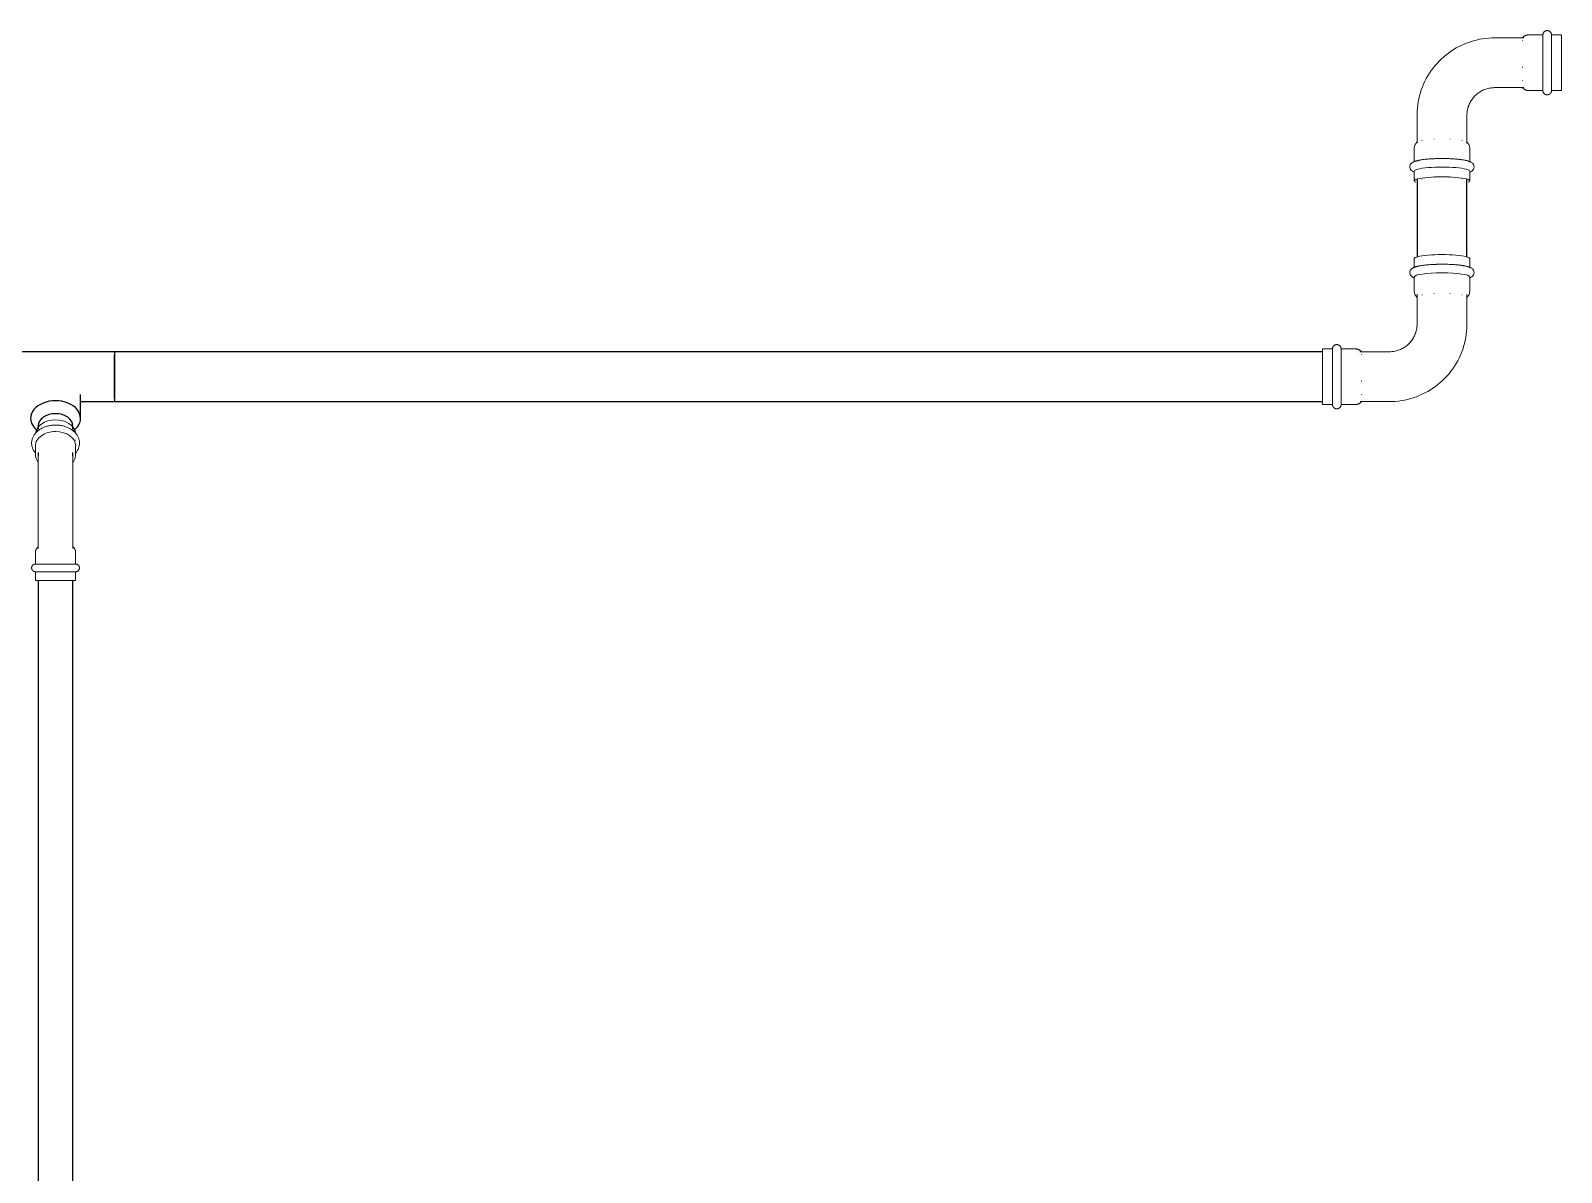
# Model space of a CAD drawing. Header units: inches. Extents: x -3327 to -1, y 8 to 1328.
# Drawn here: x -199 to -140.6, y 654.7 to 698.2 of the extents above; entities that cross this region are included whole.
import ezdxf

# ---------------------------------------------------------------- set-up
doc = ezdxf.new("R2010")
doc.units = ezdxf.units.IN
doc.header["$MEASUREMENT"] = 0
doc.layers.add('P-PIPE', color=3, linetype='Continuous', lineweight=9)
doc.layers.add('X - REF - FP', color=7, linetype='Continuous', true_color=0xb90000)

# ---------------------------------------------------------------- blocks, each defined once
blk = doc.blocks.new('Victaulic-VicPress316-Elbow 90-45deg Style P568_P571 - Standard-V33-SECOND LEVEL')
at = {"layer": 'P-PIPE'}
for p, q in [((-142.038, 697.95), (-143.147, 697.95)), ((-142.091, 697.94), (-142.091, 697.95)), ((-142.091, 697.841), (-142.091, 697.829)), ((-141.317, 698.059), (-141.873, 698.059)), ((-141.317, 698.048), (-141.317, 695.952)), ((-140.612, 698.059), (-140.988, 698.059)), ((-140.988, 698.048), (-140.988, 695.952)), ((-140.612, 695.952), (-140.612, 698.048)), ((-142.091, 696.84), (-142.091, 696.821)), ((-143.147, 696.05), (-142.038, 696.05)), ((-142.091, 696.338), (-142.091, 696.32)), ((-142.091, 696.06), (-142.091, 696.05)), ((-141.873, 695.941), (-141.317, 695.941)), ((-140.988, 695.941), (-140.612, 695.941)), ((-140.612, 695.941), (-140.612, 695.952)), ((-146.112, 695.006), (-146.112, 693.946)), ((-144.212, 693.939), (-144.212, 695.006)), ((-146.221, 693.746), (-146.221, 693.218)), ((-144.103, 693.195), (-144.103, 693.746)), ((-146.221, 692.869), (-146.221, 692.498)), ((-144.103, 692.498), (-144.103, 692.869))]:
    blk.add_line(p, q, dxfattribs=at)
at = {"layer": 'P-PIPE', "flags": 128}
for points in [[(-143.147, 697.95), (-143.265, 697.948), (-143.383, 697.941), (-143.501, 697.929), (-143.618, 697.913), (-143.734, 697.892), (-143.85, 697.866), (-143.964, 697.836), (-144.077, 697.801), (-144.188, 697.762), (-144.298, 697.719), (-144.406, 697.671), (-144.513, 697.619), (-144.617, 697.563), (-144.718, 697.503), (-144.817, 697.438), (-144.914, 697.37), (-145.008, 697.298), (-145.098, 697.223), (-145.186, 697.143), (-145.271, 697.061), (-145.352, 696.975), (-145.429, 696.886), (-145.503, 696.793), (-145.573, 696.698), (-145.64, 696.6), (-145.702, 696.5), (-145.76, 696.397), (-145.814, 696.292), (-145.864, 696.185), (-145.909, 696.076), (-145.95, 695.965), (-145.987, 695.853), (-146.019, 695.739), (-146.046, 695.624), (-146.069, 695.508), (-146.087, 695.391), (-146.1, 695.274), (-146.108, 695.156), (-146.112, 695.038), (-146.112, 695.006)], [(-142.091, 697.95), (-142.084, 697.959), (-142.077, 697.967), (-142.07, 697.975), (-142.062, 697.983), (-142.054, 697.99), (-142.046, 697.997), (-142.037, 698.004), (-142.029, 698.01), (-142.02, 698.016), (-142.01, 698.022), (-142.001, 698.027), (-141.991, 698.032), (-141.981, 698.037), (-141.971, 698.041), (-141.961, 698.045), (-141.95, 698.048), (-141.94, 698.051), (-141.929, 698.053), (-141.919, 698.055), (-141.908, 698.057), (-141.897, 698.058), (-141.886, 698.059), (-141.875, 698.059), (-141.873, 698.059)], [(-141.317, 698.059), (-141.317, 698.066), (-141.316, 698.072), (-141.315, 698.079), (-141.315, 698.085), (-141.313, 698.092), (-141.312, 698.098), (-141.31, 698.104), (-141.308, 698.111), (-141.306, 698.117), (-141.304, 698.123), (-141.301, 698.129), (-141.298, 698.135), (-141.295, 698.141), (-141.292, 698.146), (-141.288, 698.152), (-141.284, 698.157), (-141.28, 698.162), (-141.276, 698.167), (-141.271, 698.172), (-141.267, 698.177), (-141.262, 698.181), (-141.257, 698.186), (-141.252, 698.19), (-141.246, 698.194), (-141.241, 698.197), (-141.235, 698.201), (-141.23, 698.204), (-141.224, 698.207), (-141.218, 698.21), (-141.212, 698.212), (-141.206, 698.215), (-141.199, 698.217), (-141.193, 698.218), (-141.187, 698.22), (-141.18, 698.221), (-141.174, 698.222), (-141.167, 698.223), (-141.161, 698.223), (-141.154, 698.223), (-141.147, 698.223), (-141.141, 698.223), (-141.134, 698.223), (-141.128, 698.222), (-141.121, 698.221), (-141.115, 698.219), (-141.108, 698.218), (-141.102, 698.216), (-141.096, 698.214), (-141.09, 698.211), (-141.084, 698.209), (-141.078, 698.206), (-141.072, 698.203), (-141.066, 698.199), (-141.061, 698.196), (-141.055, 698.192), (-141.05, 698.188), (-141.045, 698.184), (-141.04, 698.179), (-141.035, 698.175), (-141.031, 698.17), (-141.027, 698.165), (-141.022, 698.16), (-141.018, 698.155), (-141.015, 698.149), (-141.011, 698.144), (-141.008, 698.138), (-141.005, 698.132), (-141.002, 698.126), (-140.999, 698.12), (-140.997, 698.114), (-140.995, 698.108), (-140.993, 698.102), (-140.992, 698.095), (-140.99, 698.089), (-140.989, 698.082), (-140.989, 698.076), (-140.988, 698.069), (-140.988, 698.063), (-140.988, 698.059)], [(-141.317, 698.048), (-141.317, 698.053), (-141.317, 698.057), (-141.317, 698.059), (-141.317, 698.059)], [(-141.317, 698.059), (-141.317, 698.058), (-141.317, 698.056), (-141.317, 698.051), (-141.317, 698.045), (-141.317, 698.038), (-141.317, 698.029), (-141.317, 698.018), (-141.317, 698.005), (-141.317, 697.991), (-141.317, 697.975), (-141.317, 697.958), (-141.317, 697.939), (-141.317, 697.919), (-141.317, 697.897), (-141.317, 697.874), (-141.317, 697.849), (-141.317, 697.823), (-141.317, 697.796), (-141.317, 697.768), (-141.317, 697.738), (-141.317, 697.707), (-141.317, 697.675), (-141.317, 697.642), (-141.317, 697.607), (-141.317, 697.572), (-141.317, 697.536), (-141.317, 697.499), (-141.317, 697.461), (-141.317, 697.423), (-141.317, 697.384), (-141.317, 697.344), (-141.317, 697.304), (-141.317, 697.263), (-141.317, 697.222), (-141.317, 697.18), (-141.317, 697.138), (-141.317, 697.096), (-141.317, 697.054), (-141.317, 697.011), (-141.317, 696.969), (-141.317, 696.927), (-141.317, 696.885), (-141.317, 696.843), (-141.317, 696.801), (-141.317, 696.759), (-141.317, 696.718), (-141.317, 696.678), (-141.317, 696.638), (-141.317, 696.598), (-141.317, 696.559), (-141.317, 696.521), (-141.317, 696.484), (-141.317, 696.447), (-141.317, 696.412), (-141.317, 696.377), (-141.317, 696.343), (-141.317, 696.31), (-141.317, 696.279), (-141.317, 696.248), (-141.317, 696.219), (-141.317, 696.191), (-141.317, 696.164), (-141.317, 696.139), (-141.317, 696.115), (-141.317, 696.093), (-141.317, 696.071), (-141.317, 696.052), (-141.317, 696.034), (-141.317, 696.017), (-141.317, 696.002), (-141.317, 695.989), (-141.317, 695.977), (-141.317, 695.967), (-141.317, 695.958), (-141.317, 695.952)], [(-141.317, 698.011), (-141.317, 698.023), (-141.317, 698.033), (-141.317, 698.042), (-141.317, 698.048)], [(-140.988, 695.952), (-140.988, 695.959), (-140.988, 695.968), (-140.988, 695.978), (-140.988, 695.99), (-140.988, 696.003), (-140.988, 696.019), (-140.988, 696.035), (-140.988, 696.053), (-140.988, 696.073), (-140.988, 696.094), (-140.988, 696.117), (-140.988, 696.141), (-140.988, 696.167), (-140.988, 696.193), (-140.988, 696.222), (-140.988, 696.251), (-140.988, 696.281), (-140.988, 696.313), (-140.988, 696.346), (-140.988, 696.38), (-140.988, 696.414), (-140.988, 696.45), (-140.988, 696.487), (-140.988, 696.524), (-140.988, 696.563), (-140.988, 696.601), (-140.988, 696.641), (-140.988, 696.681), (-140.988, 696.722), (-140.988, 696.763), (-140.988, 696.804), (-140.988, 696.846), (-140.988, 696.888), (-140.988, 696.93), (-140.988, 696.973), (-140.988, 697.015), (-140.988, 697.057), (-140.988, 697.1), (-140.988, 697.142), (-140.988, 697.184), (-140.988, 697.225), (-140.988, 697.266), (-140.988, 697.307), (-140.988, 697.347), (-140.988, 697.387), (-140.988, 697.426), (-140.988, 697.465), (-140.988, 697.502), (-140.988, 697.539), (-140.988, 697.575), (-140.988, 697.61), (-140.988, 697.644), (-140.988, 697.677), (-140.988, 697.71), (-140.988, 697.74), (-140.988, 697.77), (-140.988, 697.799), (-140.988, 697.826), (-140.988, 697.852), (-140.988, 697.876), (-140.988, 697.899), (-140.988, 697.921), (-140.988, 697.941), (-140.988, 697.96), (-140.988, 697.977), (-140.988, 697.992), (-140.988, 698.006), (-140.988, 698.019), (-140.988, 698.029), (-140.988, 698.039), (-140.988, 698.046), (-140.988, 698.052), (-140.988, 698.056), (-140.988, 698.058), (-140.988, 698.059)], [(-140.988, 698.059), (-140.988, 698.058), (-140.988, 698.056), (-140.988, 698.051), (-140.988, 698.048)], [(-140.988, 698.048), (-140.988, 698.041), (-140.988, 698.032), (-140.988, 698.022), (-140.988, 698.01)], [(-144.212, 695.006), (-144.211, 695.047), (-144.209, 695.089), (-144.205, 695.13), (-144.199, 695.171), (-144.191, 695.211), (-144.182, 695.252), (-144.171, 695.292), (-144.159, 695.331), (-144.145, 695.371), (-144.129, 695.409), (-144.112, 695.447), (-144.094, 695.484), (-144.074, 695.521), (-144.052, 695.557), (-144.029, 695.592), (-144.004, 695.626), (-143.978, 695.659), (-143.951, 695.691), (-143.922, 695.722), (-143.893, 695.751), (-143.862, 695.78), (-143.829, 695.808), (-143.796, 695.834), (-143.762, 695.859), (-143.726, 695.882), (-143.69, 695.904), (-143.653, 695.925), (-143.615, 695.944), (-143.576, 695.962), (-143.536, 695.978), (-143.496, 695.992), (-143.455, 696.005), (-143.414, 696.017), (-143.372, 696.026), (-143.33, 696.035), (-143.287, 696.041), (-143.244, 696.046), (-143.201, 696.049), (-143.159, 696.05), (-143.147, 696.05)], [(-141.873, 695.941), (-141.884, 695.941), (-141.895, 695.942), (-141.906, 695.943), (-141.917, 695.944), (-141.927, 695.946), (-141.938, 695.949), (-141.948, 695.952), (-141.959, 695.955), (-141.969, 695.958), (-141.979, 695.963), (-141.989, 695.967), (-141.999, 695.972), (-142.009, 695.977), (-142.018, 695.983), (-142.027, 695.989), (-142.036, 695.995), (-142.045, 696.002), (-142.053, 696.009), (-142.061, 696.016), (-142.069, 696.024), (-142.076, 696.032), (-142.083, 696.04), (-142.09, 696.048), (-142.091, 696.05)], [(-141.317, 695.941), (-141.317, 695.942), (-141.317, 695.944), (-141.317, 695.949), (-141.317, 695.955), (-141.317, 695.962), (-141.317, 695.971)], [(-141.317, 695.952), (-141.317, 695.947), (-141.317, 695.943), (-141.317, 695.941), (-141.317, 695.941)], [(-140.988, 695.941), (-140.988, 695.934), (-140.988, 695.928), (-140.989, 695.921), (-140.99, 695.915), (-140.991, 695.908), (-140.992, 695.902), (-140.994, 695.896), (-140.996, 695.889), (-140.998, 695.883), (-141.001, 695.877), (-141.003, 695.871), (-141.006, 695.865), (-141.009, 695.859), (-141.013, 695.854), (-141.016, 695.848), (-141.02, 695.843), (-141.024, 695.838), (-141.028, 695.833), (-141.033, 695.828), (-141.038, 695.823), (-141.042, 695.819), (-141.047, 695.814), (-141.052, 695.81), (-141.058, 695.806), (-141.063, 695.803), (-141.069, 695.799), (-141.075, 695.796), (-141.08, 695.793), (-141.086, 695.79), (-141.093, 695.788), (-141.099, 695.785), (-141.105, 695.783), (-141.111, 695.782), (-141.118, 695.78), (-141.124, 695.779), (-141.131, 695.778), (-141.137, 695.777), (-141.144, 695.777), (-141.15, 695.777), (-141.157, 695.777), (-141.164, 695.777), (-141.17, 695.777), (-141.177, 695.778), (-141.183, 695.779), (-141.19, 695.781), (-141.196, 695.782), (-141.202, 695.784), (-141.208, 695.786), (-141.215, 695.789), (-141.221, 695.791), (-141.227, 695.794), (-141.232, 695.797), (-141.238, 695.801), (-141.244, 695.804), (-141.249, 695.808), (-141.254, 695.812), (-141.259, 695.816), (-141.264, 695.821), (-141.269, 695.825), (-141.273, 695.83), (-141.278, 695.835), (-141.282, 695.84), (-141.286, 695.845), (-141.29, 695.851), (-141.293, 695.856), (-141.296, 695.862), (-141.299, 695.868), (-141.302, 695.874), (-141.305, 695.88), (-141.307, 695.886), (-141.309, 695.892), (-141.311, 695.898), (-141.313, 695.905), (-141.314, 695.911), (-141.315, 695.918), (-141.316, 695.924), (-141.316, 695.931), (-141.317, 695.937), (-141.317, 695.941)], [(-140.988, 695.971), (-140.988, 695.961), (-140.988, 695.954), (-140.988, 695.948), (-140.988, 695.944), (-140.988, 695.942), (-140.988, 695.941)], [(-140.988, 695.941), (-140.988, 695.942), (-140.988, 695.944), (-140.988, 695.949), (-140.988, 695.952)], [(-146.221, 693.746), (-146.211, 693.823), (-146.184, 693.887), (-146.152, 693.934), (-146.12, 693.967), (-146.094, 693.988)], [(-144.103, 693.746), (-144.114, 693.823), (-144.14, 693.887), (-144.172, 693.934), (-144.204, 693.967), (-144.23, 693.988)], [(-143.939, 693.032), (-143.945, 693.082), (-143.963, 693.124), (-143.984, 693.156), (-144.007, 693.179), (-144.029, 693.196), (-144.05, 693.21), (-144.071, 693.221), (-144.091, 693.231), (-144.112, 693.24), (-144.134, 693.247), (-144.156, 693.254), (-144.179, 693.261), (-144.203, 693.268), (-144.228, 693.274), (-144.254, 693.279), (-144.281, 693.285), (-144.31, 693.29), (-144.339, 693.295), (-144.37, 693.3), (-144.401, 693.305), (-144.434, 693.309), (-144.468, 693.313), (-144.503, 693.317), (-144.538, 693.321), (-144.575, 693.325), (-144.612, 693.328), (-144.65, 693.331), (-144.689, 693.334), (-144.729, 693.337), (-144.769, 693.339), (-144.81, 693.341), (-144.851, 693.343), (-144.893, 693.345), (-144.935, 693.346), (-144.978, 693.347), (-145.021, 693.348), (-145.064, 693.349), (-145.107, 693.349), (-145.15, 693.35), (-145.194, 693.349), (-145.237, 693.349), (-145.28, 693.349), (-145.323, 693.348), (-145.366, 693.347), (-145.408, 693.345), (-145.45, 693.344), (-145.492, 693.342), (-145.533, 693.34), (-145.574, 693.338), (-145.614, 693.335), (-145.653, 693.333), (-145.692, 693.33), (-145.729, 693.326), (-145.766, 693.323), (-145.803, 693.319), (-145.838, 693.315), (-145.872, 693.311), (-145.905, 693.307), (-145.938, 693.303), (-145.969, 693.298), (-145.999, 693.293), (-146.028, 693.288), (-146.056, 693.282), (-146.082, 693.277), (-146.108, 693.271), (-146.133, 693.265), (-146.156, 693.258), (-146.179, 693.251), (-146.201, 693.244), (-146.222, 693.236), (-146.243, 693.227), (-146.263, 693.216), (-146.284, 693.204), (-146.305, 693.189), (-146.328, 693.169), (-146.35, 693.142), (-146.37, 693.106), (-146.384, 693.06), (-146.386, 693.032)], [(-146.222, 692.828), (-146.243, 692.837), (-146.263, 692.848), (-146.284, 692.86), (-146.305, 692.875), (-146.328, 692.895), (-146.35, 692.922), (-146.37, 692.958), (-146.384, 693.004), (-146.386, 693.032)], [(-143.939, 693.032), (-143.945, 692.982), (-143.963, 692.94), (-143.984, 692.908), (-144.007, 692.885), (-144.029, 692.868), (-144.05, 692.854), (-144.071, 692.843), (-144.091, 692.833)]]:
    blk.add_lwpolyline(points, dxfattribs=at)
at = {"layer": 'P-PIPE'}
for centre, major_axis, start_param, end_param in [((-145.162, 693.961), (0.95, 0), 2.945679, 3.123983), ((-145.162, 693.961), (0.95, 0), 2.486424, 2.513274), ((-145.162, 693.961), (0.95, 0), 1.884956, 1.905689), ((-145.162, 693.961), (0.95, 0), 1.235904, 1.256637), ((-145.162, 693.961), (0.95, 0), 0.628319, 0.655168), ((-145.162, 693.961), (0.95, 0), 0, 0.195913), ((-145.162, 693.195), (1.059, 0), 0, 2.827433), ((-145.162, 692.869), (1.059, 0), 0, 3.141593), ((-145.162, 692.498), (1.059, 0), 0, 3.141593), ((-145.162, 692.498), (1.059, 0), 3.141593, 3.480215), ((-145.162, 692.498), (0.95, 0), 2.483877, 2.513274), ((-145.162, 692.498), (0.95, 0), 1.884956, 1.908788), ((-145.162, 692.498), (0.95, 0), 1.232805, 1.256637), ((-145.162, 692.498), (0.95, 0), 0.628319, 0.657715), ((-145.162, 692.498), (-1.059, 0), 2.80297, 3.141593)]:
    blk.add_ellipse(centre, major_axis=major_axis, ratio=0.144465, start_param=start_param, end_param=end_param, dxfattribs=at)
blk = doc.blocks.new('Victaulic-VicPress316-Elbow 90-45deg Style P568_P571 - Standard-V34-SECOND LEVEL')
at = {"layer": 'P-PIPE'}
for p, q in [((-146.221, 689.538), (-146.221, 689.19)), ((-144.103, 689.167), (-144.103, 689.538)), ((-146.221, 688.841), (-146.221, 688.29)), ((-144.103, 688.29), (-144.103, 688.841)), ((-146.112, 688.183), (-146.112, 687.03)), ((-144.212, 687.03), (-144.212, 688.162)), ((-149.337, 686.095), (-149.712, 686.095)), ((-149.712, 686.084), (-149.712, 683.988)), ((-149.337, 683.988), (-149.337, 686.084)), ((-148.451, 686.095), (-149.008, 686.095)), ((-149.008, 683.988), (-149.008, 686.084)), ((-147.177, 685.986), (-148.288, 685.986)), ((-148.233, 685.986), (-148.233, 685.976)), ((-148.233, 685.865), (-148.233, 685.877)), ((-148.233, 684.857), (-148.233, 684.876)), ((-148.233, 684.356), (-148.233, 684.374)), ((-149.712, 683.988), (-149.712, 683.977)), ((-149.712, 683.977), (-149.337, 683.977)), ((-149.008, 683.977), (-148.451, 683.977)), ((-148.287, 684.086), (-147.177, 684.086)), ((-148.233, 684.086), (-148.233, 684.096))]:
    blk.add_line(p, q, dxfattribs=at)
at = {"layer": 'P-PIPE', "flags": 128}
for points in [[(-143.939, 689.004), (-143.945, 689.054), (-143.963, 689.096), (-143.984, 689.128), (-144.007, 689.151), (-144.029, 689.168), (-144.05, 689.182), (-144.071, 689.193), (-144.091, 689.203), (-144.112, 689.211), (-144.134, 689.219), (-144.156, 689.226), (-144.179, 689.233), (-144.203, 689.239), (-144.228, 689.245), (-144.254, 689.251), (-144.281, 689.257), (-144.31, 689.262), (-144.339, 689.267), (-144.37, 689.272), (-144.401, 689.277), (-144.434, 689.281), (-144.468, 689.285), (-144.503, 689.289), (-144.538, 689.293), (-144.575, 689.296), (-144.612, 689.3), (-144.65, 689.303), (-144.689, 689.306), (-144.729, 689.308), (-144.769, 689.311), (-144.81, 689.313), (-144.851, 689.315), (-144.893, 689.316), (-144.935, 689.318), (-144.978, 689.319), (-145.021, 689.32), (-145.064, 689.321), (-145.107, 689.321), (-145.15, 689.321), (-145.194, 689.321), (-145.237, 689.321), (-145.28, 689.32), (-145.323, 689.32), (-145.366, 689.319), (-145.408, 689.317), (-145.45, 689.316), (-145.492, 689.314), (-145.533, 689.312), (-145.574, 689.31), (-145.614, 689.307), (-145.653, 689.304), (-145.692, 689.301), (-145.729, 689.298), (-145.766, 689.295), (-145.803, 689.291), (-145.838, 689.287), (-145.872, 689.283), (-145.905, 689.279), (-145.938, 689.274), (-145.969, 689.27), (-145.999, 689.265), (-146.028, 689.26), (-146.056, 689.254), (-146.082, 689.249), (-146.108, 689.243), (-146.133, 689.237), (-146.156, 689.23), (-146.179, 689.223), (-146.201, 689.216), (-146.222, 689.208), (-146.243, 689.199), (-146.263, 689.188), (-146.284, 689.176), (-146.305, 689.161), (-146.328, 689.141), (-146.35, 689.114), (-146.37, 689.078), (-146.384, 689.032), (-146.386, 689.004)], [(-146.222, 688.8), (-146.243, 688.809), (-146.263, 688.82), (-146.284, 688.832), (-146.305, 688.847), (-146.328, 688.867), (-146.35, 688.894), (-146.37, 688.93), (-146.384, 688.976), (-146.386, 689.004)], [(-143.939, 689.004), (-143.945, 688.954), (-143.963, 688.912), (-143.984, 688.88), (-144.007, 688.857), (-144.029, 688.84), (-144.05, 688.826), (-144.071, 688.815), (-144.091, 688.805)], [(-146.221, 688.29), (-146.211, 688.213), (-146.184, 688.149), (-146.152, 688.102), (-146.12, 688.069), (-146.094, 688.048)], [(-144.103, 688.29), (-144.114, 688.213), (-144.14, 688.149), (-144.172, 688.102), (-144.204, 688.069), (-144.23, 688.048)], [(-146.112, 687.03), (-146.113, 686.989), (-146.115, 686.947), (-146.12, 686.906), (-146.126, 686.865), (-146.133, 686.825), (-146.142, 686.784), (-146.153, 686.744), (-146.165, 686.704), (-146.179, 686.665), (-146.195, 686.627), (-146.212, 686.589), (-146.231, 686.552), (-146.251, 686.515), (-146.272, 686.479), (-146.296, 686.444), (-146.32, 686.41), (-146.346, 686.377), (-146.373, 686.345), (-146.402, 686.314), (-146.432, 686.285), (-146.463, 686.256), (-146.495, 686.228), (-146.528, 686.202), (-146.563, 686.177), (-146.598, 686.154), (-146.634, 686.132), (-146.672, 686.111), (-146.71, 686.092), (-146.749, 686.074), (-146.788, 686.058), (-146.829, 686.044), (-146.869, 686.031), (-146.911, 686.019), (-146.953, 686.01), (-146.995, 686.001), (-147.037, 685.995), (-147.08, 685.99), (-147.123, 685.987), (-147.166, 685.986), (-147.177, 685.986)], [(-147.177, 684.086), (-147.059, 684.088), (-146.941, 684.095), (-146.824, 684.107), (-146.707, 684.123), (-146.59, 684.144), (-146.475, 684.17), (-146.36, 684.2), (-146.247, 684.234), (-146.136, 684.274), (-146.026, 684.317), (-145.918, 684.365), (-145.812, 684.417), (-145.708, 684.473), (-145.606, 684.533), (-145.507, 684.598), (-145.41, 684.666), (-145.317, 684.738), (-145.226, 684.813), (-145.138, 684.893), (-145.054, 684.975), (-144.973, 685.061), (-144.895, 685.15), (-144.821, 685.243), (-144.751, 685.338), (-144.685, 685.436), (-144.622, 685.536), (-144.564, 685.639), (-144.51, 685.744), (-144.46, 685.851), (-144.415, 685.96), (-144.374, 686.071), (-144.337, 686.183), (-144.306, 686.297), (-144.278, 686.412), (-144.256, 686.528), (-144.238, 686.645), (-144.224, 686.762), (-144.216, 686.88), (-144.212, 686.998), (-144.212, 687.03)], [(-149.337, 686.095), (-149.337, 686.102), (-149.336, 686.108), (-149.335, 686.115), (-149.335, 686.121), (-149.333, 686.128), (-149.332, 686.134), (-149.33, 686.14), (-149.328, 686.147), (-149.326, 686.153), (-149.324, 686.159), (-149.321, 686.165), (-149.318, 686.171), (-149.315, 686.177), (-149.312, 686.182), (-149.308, 686.188), (-149.304, 686.193), (-149.3, 686.198), (-149.296, 686.203), (-149.291, 686.208), (-149.287, 686.213), (-149.282, 686.217), (-149.277, 686.222), (-149.272, 686.226), (-149.266, 686.23), (-149.261, 686.233), (-149.255, 686.237), (-149.25, 686.24), (-149.244, 686.243), (-149.238, 686.246), (-149.232, 686.248), (-149.226, 686.251), (-149.219, 686.253), (-149.213, 686.254), (-149.207, 686.256), (-149.2, 686.257), (-149.194, 686.258), (-149.187, 686.259), (-149.181, 686.259), (-149.174, 686.259), (-149.167, 686.259), (-149.161, 686.259), (-149.154, 686.258), (-149.148, 686.258), (-149.141, 686.257), (-149.135, 686.255), (-149.128, 686.254), (-149.122, 686.252), (-149.116, 686.25), (-149.11, 686.247), (-149.104, 686.245), (-149.098, 686.242), (-149.092, 686.239), (-149.086, 686.235), (-149.081, 686.232), (-149.075, 686.228), (-149.07, 686.224), (-149.065, 686.22), (-149.06, 686.215), (-149.055, 686.211), (-149.051, 686.206), (-149.047, 686.201), (-149.042, 686.196), (-149.038, 686.191), (-149.035, 686.185), (-149.031, 686.18), (-149.028, 686.174), (-149.025, 686.168), (-149.022, 686.162), (-149.019, 686.156), (-149.017, 686.15), (-149.015, 686.144), (-149.013, 686.138), (-149.012, 686.131), (-149.01, 686.125), (-149.009, 686.118), (-149.009, 686.112), (-149.008, 686.105), (-149.008, 686.099), (-149.008, 686.095)], [(-149.337, 686.084), (-149.337, 686.089), (-149.337, 686.093), (-149.337, 686.095), (-149.337, 686.095)], [(-149.337, 686.095), (-149.337, 686.094), (-149.337, 686.092), (-149.337, 686.087), (-149.337, 686.081), (-149.337, 686.074), (-149.337, 686.065), (-149.337, 686.054), (-149.337, 686.041), (-149.337, 686.027), (-149.337, 686.011), (-149.337, 685.994), (-149.337, 685.975), (-149.337, 685.955), (-149.337, 685.933), (-149.337, 685.91), (-149.337, 685.885), (-149.337, 685.859), (-149.337, 685.832), (-149.337, 685.804), (-149.337, 685.774), (-149.337, 685.743), (-149.337, 685.711), (-149.337, 685.678), (-149.337, 685.643), (-149.337, 685.608), (-149.337, 685.572), (-149.337, 685.535), (-149.337, 685.497), (-149.337, 685.459), (-149.337, 685.42), (-149.337, 685.38), (-149.337, 685.34), (-149.337, 685.299), (-149.337, 685.258), (-149.337, 685.216), (-149.337, 685.174), (-149.337, 685.132), (-149.337, 685.09), (-149.337, 685.047), (-149.337, 685.005), (-149.337, 684.963), (-149.337, 684.921), (-149.337, 684.879), (-149.337, 684.837), (-149.337, 684.795), (-149.337, 684.754), (-149.337, 684.714), (-149.337, 684.674), (-149.337, 684.634), (-149.337, 684.595), (-149.337, 684.557), (-149.337, 684.52), (-149.337, 684.483), (-149.337, 684.447), (-149.337, 684.413), (-149.337, 684.379), (-149.337, 684.346), (-149.337, 684.315), (-149.337, 684.284), (-149.337, 684.255), (-149.337, 684.227), (-149.337, 684.2), (-149.337, 684.175), (-149.337, 684.151), (-149.337, 684.129), (-149.337, 684.107), (-149.337, 684.088), (-149.337, 684.07), (-149.337, 684.053), (-149.337, 684.038), (-149.337, 684.025), (-149.337, 684.013), (-149.337, 684.003), (-149.337, 683.994), (-149.337, 683.988)], [(-149.337, 686.047), (-149.337, 686.059), (-149.337, 686.069), (-149.337, 686.078), (-149.337, 686.084)], [(-149.008, 683.988), (-149.008, 683.995), (-149.008, 684.004), (-149.008, 684.014), (-149.008, 684.026), (-149.008, 684.039), (-149.008, 684.054), (-149.008, 684.071), (-149.008, 684.089), (-149.008, 684.109), (-149.008, 684.13), (-149.008, 684.153), (-149.008, 684.177), (-149.008, 684.203), (-149.008, 684.229), (-149.008, 684.257), (-149.008, 684.287), (-149.008, 684.317), (-149.008, 684.349), (-149.008, 684.382), (-149.008, 684.416), (-149.008, 684.45), (-149.008, 684.486), (-149.008, 684.523), (-149.008, 684.56), (-149.008, 684.599), (-149.008, 684.637), (-149.008, 684.677), (-149.008, 684.717), (-149.008, 684.758), (-149.008, 684.799), (-149.008, 684.84), (-149.008, 684.882), (-149.008, 684.924), (-149.008, 684.966), (-149.008, 685.009), (-149.008, 685.051), (-149.008, 685.093), (-149.008, 685.136), (-149.008, 685.178), (-149.008, 685.219), (-149.008, 685.261), (-149.008, 685.302), (-149.008, 685.343), (-149.008, 685.383), (-149.008, 685.423), (-149.008, 685.462), (-149.008, 685.501), (-149.008, 685.538), (-149.008, 685.575), (-149.008, 685.611), (-149.008, 685.646), (-149.008, 685.68), (-149.008, 685.713), (-149.008, 685.745), (-149.008, 685.776), (-149.008, 685.806), (-149.008, 685.834), (-149.008, 685.862), (-149.008, 685.888), (-149.008, 685.912), (-149.008, 685.935), (-149.008, 685.957), (-149.008, 685.977), (-149.008, 685.996), (-149.008, 686.013), (-149.008, 686.028), (-149.008, 686.042), (-149.008, 686.055), (-149.008, 686.065), (-149.008, 686.075), (-149.008, 686.082), (-149.008, 686.088), (-149.008, 686.092), (-149.008, 686.094), (-149.008, 686.095)], [(-149.008, 686.095), (-149.008, 686.094), (-149.008, 686.092), (-149.008, 686.087), (-149.008, 686.084)], [(-149.008, 686.084), (-149.008, 686.077), (-149.008, 686.068), (-149.008, 686.058), (-149.008, 686.046)], [(-148.451, 686.095), (-148.44, 686.095), (-148.429, 686.094), (-148.419, 686.093), (-148.408, 686.091), (-148.397, 686.09), (-148.386, 686.087), (-148.376, 686.084), (-148.365, 686.081), (-148.355, 686.077), (-148.345, 686.073), (-148.335, 686.069), (-148.325, 686.064), (-148.316, 686.059), (-148.306, 686.053), (-148.297, 686.047), (-148.288, 686.041), (-148.28, 686.034), (-148.271, 686.027), (-148.263, 686.02), (-148.256, 686.012), (-148.248, 686.004), (-148.241, 685.996), (-148.234, 685.988), (-148.233, 685.986)], [(-149.337, 683.977), (-149.337, 683.978), (-149.337, 683.98), (-149.337, 683.985), (-149.337, 683.99), (-149.337, 683.998), (-149.337, 684.007)], [(-149.337, 683.988), (-149.337, 683.983), (-149.337, 683.979), (-149.337, 683.977), (-149.337, 683.977)], [(-149.008, 683.977), (-149.008, 683.97), (-149.008, 683.964), (-149.009, 683.957), (-149.01, 683.951), (-149.011, 683.944), (-149.012, 683.938), (-149.014, 683.932), (-149.016, 683.925), (-149.018, 683.919), (-149.021, 683.913), (-149.023, 683.907), (-149.026, 683.901), (-149.029, 683.895), (-149.033, 683.89), (-149.036, 683.884), (-149.04, 683.879), (-149.044, 683.874), (-149.048, 683.868), (-149.053, 683.864), (-149.058, 683.859), (-149.062, 683.854), (-149.067, 683.85), (-149.072, 683.846), (-149.078, 683.842), (-149.083, 683.839), (-149.089, 683.835), (-149.095, 683.832), (-149.1, 683.829), (-149.106, 683.826), (-149.113, 683.824), (-149.119, 683.821), (-149.125, 683.819), (-149.131, 683.818), (-149.138, 683.816), (-149.144, 683.815), (-149.151, 683.814), (-149.157, 683.813), (-149.164, 683.813), (-149.17, 683.812), (-149.177, 683.813), (-149.184, 683.813), (-149.19, 683.813), (-149.197, 683.814), (-149.203, 683.815), (-149.21, 683.817), (-149.216, 683.818), (-149.222, 683.82), (-149.228, 683.822), (-149.235, 683.825), (-149.241, 683.827), (-149.247, 683.83), (-149.252, 683.833), (-149.258, 683.837), (-149.264, 683.84), (-149.269, 683.844), (-149.274, 683.848), (-149.279, 683.852), (-149.284, 683.857), (-149.289, 683.861), (-149.293, 683.866), (-149.298, 683.871), (-149.302, 683.876), (-149.306, 683.881), (-149.31, 683.887), (-149.313, 683.892), (-149.316, 683.898), (-149.319, 683.904), (-149.322, 683.91), (-149.325, 683.916), (-149.327, 683.922), (-149.329, 683.928), (-149.331, 683.934), (-149.333, 683.941), (-149.334, 683.947), (-149.335, 683.954), (-149.336, 683.96), (-149.336, 683.967), (-149.337, 683.973), (-149.337, 683.977)], [(-149.008, 684.006), (-149.008, 683.997), (-149.008, 683.99), (-149.008, 683.984), (-149.008, 683.98), (-149.008, 683.978), (-149.008, 683.977)], [(-149.008, 683.977), (-149.008, 683.978), (-149.008, 683.98), (-149.008, 683.985), (-149.008, 683.988)], [(-148.233, 684.086), (-148.24, 684.077), (-148.247, 684.069), (-148.254, 684.061), (-148.262, 684.053), (-148.27, 684.046), (-148.278, 684.039), (-148.287, 684.032), (-148.296, 684.026), (-148.305, 684.02), (-148.314, 684.014), (-148.324, 684.009), (-148.333, 684.004), (-148.343, 683.999), (-148.353, 683.995), (-148.364, 683.991), (-148.374, 683.988), (-148.384, 683.985), (-148.395, 683.983), (-148.406, 683.981), (-148.417, 683.979), (-148.427, 683.978), (-148.438, 683.977), (-148.449, 683.977), (-148.451, 683.977)]]:
    blk.add_lwpolyline(points, dxfattribs=at)
at = {"layer": 'P-PIPE'}
for centre, major_axis, start_param, end_param in [((-145.162, 689.538), (1.059, 0), 0, 3.141593), ((-145.162, 688.841), (-1.059, 0), 3.141593, 6.283185), ((-145.162, 689.167), (1.059, 0), 0, 2.827433), ((-145.162, 688.075), (0.95, 0), 2.486424, 2.513274), ((-145.162, 688.075), (0.95, 0), 1.884956, 1.905689), ((-145.162, 688.075), (0.95, 0), 1.235904, 1.256637), ((-145.162, 688.075), (0.95, 0), 0.628319, 0.655168)]:
    blk.add_ellipse(centre, major_axis=major_axis, ratio=0.144465, start_param=start_param, end_param=end_param, dxfattribs=at)
blk = doc.blocks.new('Victaulic-VicPress316-Elbow 90-45deg Style P568_P571 - Standard-V56-SECOND LEVEL')
at = {"layer": 'P-PIPE'}
for p, q in [((-197.234, 682.609), (-197.234, 682.626)), ((-198.767, 682.403), (-198.767, 682.091)), ((-198.658, 682.014), (-198.658, 681.069)), ((-197.343, 681.069), (-197.343, 682.014)), ((-197.234, 682.091), (-197.234, 682.403)), ((-198.658, 679.782), (-198.658, 678.489)), ((-197.343, 678.492), (-197.343, 679.782)), ((-198.767, 678.337), (-198.767, 677.895)), ((-198, 677.895), (-198.767, 677.895)), ((-197.234, 677.895), (-198, 677.895)), ((-197.234, 677.895), (-197.234, 678.337)), ((-198.767, 677.604), (-198.767, 677.266)), ((-198, 677.604), (-198.767, 677.604)), ((-197.234, 677.604), (-198, 677.604)), ((-197.234, 677.266), (-197.234, 677.604)), ((-198.767, 677.266), (-198, 677.266)), ((-198, 677.266), (-197.234, 677.266))]:
    blk.add_line(p, q, dxfattribs=at)
at = {"layer": 'P-PIPE', "flags": 128}
for points in [[(-198, 683.193), (-198.035, 683.193), (-198.069, 683.191), (-198.104, 683.189), (-198.139, 683.186), (-198.173, 683.181), (-198.207, 683.176), (-198.241, 683.169), (-198.274, 683.162), (-198.307, 683.154), (-198.34, 683.145), (-198.372, 683.134), (-198.404, 683.123), (-198.435, 683.111), (-198.466, 683.098), (-198.496, 683.084), (-198.526, 683.069), (-198.554, 683.054), (-198.582, 683.037), (-198.609, 683.02), (-198.635, 683.001), (-198.661, 682.982), (-198.685, 682.962), (-198.709, 682.941), (-198.731, 682.919), (-198.753, 682.897), (-198.773, 682.873), (-198.792, 682.849), (-198.81, 682.824), (-198.827, 682.799), (-198.842, 682.772), (-198.856, 682.746), (-198.868, 682.718), (-198.879, 682.69), (-198.889, 682.662), (-198.897, 682.633), (-198.903, 682.603), (-198.908, 682.574), (-198.911, 682.544), (-198.912, 682.514), (-198.912, 682.484), (-198.909, 682.454), (-198.906, 682.425), (-198.9, 682.395), (-198.893, 682.366), (-198.885, 682.337), (-198.874, 682.309), (-198.863, 682.281), (-198.85, 682.254), (-198.835, 682.227), (-198.819, 682.201), (-198.802, 682.176), (-198.783, 682.152), (-198.767, 682.131)], [(-197.227, 682.139), (-197.208, 682.163), (-197.19, 682.188), (-197.173, 682.213), (-197.158, 682.239), (-197.144, 682.266), (-197.132, 682.294), (-197.121, 682.322), (-197.111, 682.35), (-197.103, 682.379), (-197.097, 682.409), (-197.092, 682.438), (-197.089, 682.468), (-197.088, 682.498), (-197.088, 682.528), (-197.091, 682.558), (-197.094, 682.587), (-197.1, 682.617), (-197.107, 682.646), (-197.115, 682.675), (-197.126, 682.703), (-197.137, 682.731), (-197.15, 682.758), (-197.165, 682.785), (-197.181, 682.811), (-197.198, 682.836), (-197.217, 682.86), (-197.236, 682.884), (-197.257, 682.907), (-197.279, 682.929), (-197.302, 682.951), (-197.326, 682.971), (-197.351, 682.991), (-197.376, 683.01), (-197.403, 683.028), (-197.431, 683.045), (-197.459, 683.061), (-197.488, 683.076), (-197.518, 683.091), (-197.548, 683.104), (-197.579, 683.117), (-197.61, 683.128), (-197.642, 683.139), (-197.675, 683.149), (-197.708, 683.158), (-197.741, 683.166), (-197.775, 683.172), (-197.809, 683.178), (-197.843, 683.183), (-197.877, 683.187), (-197.912, 683.19), (-197.946, 683.192), (-197.981, 683.193), (-198, 683.193)], [(-198.767, 682.091), (-198.766, 682.062), (-198.763, 682.032), (-198.759, 682.003), (-198.753, 681.975), (-198.746, 681.946), (-198.737, 681.919), (-198.727, 681.892), (-198.716, 681.865), (-198.703, 681.84), (-198.689, 681.815), (-198.674, 681.791), (-198.658, 681.768)], [(-197.343, 681.768), (-197.33, 681.785), (-197.315, 681.808), (-197.301, 681.833), (-197.288, 681.858), (-197.276, 681.885), (-197.265, 681.911), (-197.256, 681.939), (-197.248, 681.967), (-197.242, 681.995), (-197.238, 682.024), (-197.235, 682.054), (-197.234, 682.083), (-197.234, 682.091)], [(-198.658, 681.069), (-198.658, 681.017), (-198.658, 680.962), (-198.658, 680.906), (-198.658, 680.848), (-198.658, 680.788), (-198.658, 680.726), (-198.658, 680.663), (-198.658, 680.599), (-198.658, 680.533), (-198.658, 680.466), (-198.658, 680.398), (-198.658, 680.329), (-198.658, 680.259), (-198.658, 680.189), (-198.658, 680.118), (-198.658, 680.046), (-198.658, 679.974), (-198.658, 679.901), (-198.658, 679.828), (-198.658, 679.782)], [(-197.343, 679.782), (-197.343, 679.855), (-197.343, 679.928), (-197.343, 680), (-197.343, 680.072), (-197.343, 680.144), (-197.343, 680.215), (-197.343, 680.285), (-197.343, 680.355), (-197.343, 680.423), (-197.343, 680.491), (-197.343, 680.557), (-197.343, 680.623), (-197.343, 680.686), (-197.343, 680.749), (-197.343, 680.81), (-197.343, 680.869), (-197.343, 680.927), (-197.343, 680.982), (-197.343, 681.036), (-197.343, 681.069)], [(-198.767, 678.337), (-198.766, 678.348), (-198.766, 678.359), (-198.765, 678.37), (-198.763, 678.38), (-198.761, 678.391), (-198.759, 678.402), (-198.756, 678.412), (-198.753, 678.423), (-198.749, 678.433), (-198.745, 678.443), (-198.741, 678.453), (-198.736, 678.463), (-198.73, 678.472), (-198.725, 678.482), (-198.719, 678.491), (-198.713, 678.5), (-198.706, 678.508), (-198.699, 678.517), (-198.692, 678.525), (-198.684, 678.532), (-198.676, 678.54), (-198.668, 678.547), (-198.659, 678.554), (-198.658, 678.555)], [(-197.343, 678.555), (-197.334, 678.548), (-197.326, 678.541), (-197.318, 678.534), (-197.31, 678.526), (-197.302, 678.518), (-197.295, 678.51), (-197.289, 678.501), (-197.282, 678.492), (-197.276, 678.483), (-197.271, 678.474), (-197.265, 678.465), (-197.26, 678.455), (-197.256, 678.445), (-197.252, 678.435), (-197.248, 678.425), (-197.245, 678.414), (-197.242, 678.404), (-197.239, 678.393), (-197.237, 678.382), (-197.236, 678.372), (-197.235, 678.361), (-197.234, 678.35), (-197.234, 678.339), (-197.234, 678.337)], [(-198.767, 677.604), (-198.772, 677.605), (-198.778, 677.605), (-198.784, 677.606), (-198.79, 677.606), (-198.795, 677.607), (-198.801, 677.609), (-198.807, 677.61), (-198.812, 677.612), (-198.818, 677.614), (-198.823, 677.616), (-198.828, 677.618), (-198.834, 677.621), (-198.839, 677.624), (-198.844, 677.627), (-198.849, 677.63), (-198.853, 677.633), (-198.858, 677.637), (-198.862, 677.641), (-198.867, 677.645), (-198.871, 677.649), (-198.875, 677.653), (-198.879, 677.657), (-198.882, 677.662), (-198.886, 677.667), (-198.889, 677.671), (-198.892, 677.676), (-198.895, 677.681), (-198.897, 677.687), (-198.9, 677.692), (-198.902, 677.697), (-198.904, 677.703), (-198.906, 677.708), (-198.907, 677.714), (-198.909, 677.72), (-198.91, 677.725), (-198.911, 677.731), (-198.911, 677.737), (-198.912, 677.743), (-198.912, 677.748), (-198.912, 677.754), (-198.912, 677.76), (-198.911, 677.766), (-198.91, 677.772), (-198.909, 677.777), (-198.908, 677.783), (-198.907, 677.789), (-198.905, 677.794), (-198.903, 677.8), (-198.901, 677.805), (-198.899, 677.811), (-198.896, 677.816), (-198.894, 677.821), (-198.891, 677.826), (-198.887, 677.831), (-198.884, 677.836), (-198.881, 677.84), (-198.877, 677.845), (-198.873, 677.849), (-198.869, 677.853), (-198.865, 677.857), (-198.86, 677.861), (-198.856, 677.865), (-198.851, 677.868), (-198.846, 677.872), (-198.842, 677.875), (-198.836, 677.878), (-198.831, 677.88), (-198.826, 677.883), (-198.821, 677.885), (-198.815, 677.887), (-198.81, 677.889), (-198.804, 677.891), (-198.798, 677.892), (-198.793, 677.893), (-198.787, 677.894), (-198.781, 677.895), (-198.775, 677.895), (-198.77, 677.895), (-198.767, 677.895)], [(-198, 677.895), (-198.031, 677.895), (-198.061, 677.895), (-198.092, 677.895), (-198.122, 677.895), (-198.152, 677.895), (-198.182, 677.895), (-198.212, 677.895), (-198.241, 677.895), (-198.27, 677.895), (-198.298, 677.895), (-198.326, 677.895), (-198.354, 677.895), (-198.381, 677.895), (-198.407, 677.895), (-198.433, 677.895), (-198.458, 677.895), (-198.482, 677.895), (-198.505, 677.895), (-198.528, 677.895), (-198.55, 677.895), (-198.571, 677.895), (-198.591, 677.895), (-198.61, 677.895), (-198.628, 677.895), (-198.645, 677.895), (-198.661, 677.895), (-198.676, 677.895), (-198.69, 677.895), (-198.703, 677.895), (-198.714, 677.895), (-198.725, 677.895), (-198.734, 677.895), (-198.743, 677.895), (-198.75, 677.895), (-198.755, 677.895), (-198.76, 677.895), (-198.763, 677.895), (-198.766, 677.895), (-198.766, 677.895), (-198.767, 677.895)], [(-198.767, 677.895), (-198.766, 677.895), (-198.764, 677.895), (-198.761, 677.895), (-198.757, 677.895), (-198.751, 677.895), (-198.745, 677.895), (-198.737, 677.895), (-198.728, 677.895)], [(-197.234, 677.895), (-197.234, 677.895), (-197.236, 677.895), (-197.239, 677.895), (-197.243, 677.895), (-197.249, 677.895), (-197.255, 677.895), (-197.263, 677.895), (-197.272, 677.895), (-197.283, 677.895), (-197.294, 677.895), (-197.307, 677.895), (-197.32, 677.895), (-197.335, 677.895), (-197.351, 677.895), (-197.367, 677.895), (-197.385, 677.895), (-197.404, 677.895), (-197.424, 677.895), (-197.444, 677.895), (-197.466, 677.895), (-197.488, 677.895), (-197.512, 677.895), (-197.536, 677.895), (-197.56, 677.895), (-197.586, 677.895), (-197.612, 677.895), (-197.639, 677.895), (-197.666, 677.895), (-197.694, 677.895), (-197.722, 677.895), (-197.751, 677.895), (-197.78, 677.895), (-197.81, 677.895), (-197.84, 677.895), (-197.87, 677.895), (-197.9, 677.895), (-197.931, 677.895), (-197.961, 677.895), (-197.992, 677.895), (-198, 677.895)], [(-197.275, 677.895), (-197.266, 677.895), (-197.257, 677.895), (-197.25, 677.895), (-197.245, 677.895), (-197.24, 677.895), (-197.237, 677.895), (-197.234, 677.895), (-197.234, 677.895), (-197.234, 677.895)], [(-197.234, 677.895), (-197.228, 677.895), (-197.222, 677.895), (-197.216, 677.894), (-197.21, 677.894), (-197.205, 677.893), (-197.199, 677.891), (-197.193, 677.89), (-197.188, 677.888), (-197.182, 677.886), (-197.177, 677.884), (-197.172, 677.882), (-197.166, 677.879), (-197.161, 677.876), (-197.156, 677.873), (-197.151, 677.87), (-197.147, 677.867), (-197.142, 677.863), (-197.138, 677.859), (-197.133, 677.855), (-197.129, 677.851), (-197.125, 677.847), (-197.121, 677.843), (-197.118, 677.838), (-197.114, 677.833), (-197.111, 677.829), (-197.108, 677.824), (-197.105, 677.819), (-197.103, 677.813), (-197.1, 677.808), (-197.098, 677.803), (-197.096, 677.797), (-197.094, 677.792), (-197.093, 677.786), (-197.091, 677.78), (-197.09, 677.775), (-197.089, 677.769), (-197.089, 677.763), (-197.088, 677.757), (-197.088, 677.752), (-197.088, 677.746), (-197.088, 677.74), (-197.089, 677.734), (-197.09, 677.728), (-197.091, 677.723), (-197.092, 677.717), (-197.093, 677.711), (-197.095, 677.706), (-197.097, 677.7), (-197.099, 677.695), (-197.101, 677.689), (-197.104, 677.684), (-197.106, 677.679), (-197.109, 677.674), (-197.113, 677.669), (-197.116, 677.664), (-197.119, 677.66), (-197.123, 677.655), (-197.127, 677.651), (-197.131, 677.647), (-197.135, 677.643), (-197.14, 677.639), (-197.144, 677.635), (-197.149, 677.632), (-197.154, 677.628), (-197.158, 677.625), (-197.164, 677.622), (-197.169, 677.62), (-197.174, 677.617), (-197.179, 677.615), (-197.185, 677.613), (-197.19, 677.611), (-197.196, 677.609), (-197.202, 677.608), (-197.207, 677.607), (-197.213, 677.606), (-197.219, 677.605), (-197.225, 677.605), (-197.23, 677.605), (-197.234, 677.604)], [(-198.725, 677.604), (-198.734, 677.604), (-198.743, 677.604), (-198.75, 677.604), (-198.755, 677.604), (-198.76, 677.604), (-198.763, 677.604), (-198.766, 677.604), (-198.766, 677.604), (-198.767, 677.604)], [(-198.767, 677.604), (-198.766, 677.604), (-198.764, 677.604), (-198.761, 677.604), (-198.757, 677.604), (-198.751, 677.604), (-198.745, 677.604), (-198.737, 677.604), (-198.728, 677.604), (-198.717, 677.604), (-198.706, 677.604), (-198.693, 677.604), (-198.68, 677.604), (-198.665, 677.604), (-198.649, 677.604), (-198.633, 677.604), (-198.615, 677.604), (-198.596, 677.604), (-198.576, 677.604), (-198.556, 677.604), (-198.534, 677.604), (-198.512, 677.604), (-198.488, 677.604), (-198.464, 677.604), (-198.44, 677.604), (-198.414, 677.604), (-198.388, 677.604), (-198.361, 677.604), (-198.334, 677.604), (-198.306, 677.604), (-198.278, 677.604), (-198.249, 677.604), (-198.22, 677.604), (-198.19, 677.604), (-198.16, 677.604), (-198.13, 677.604), (-198.1, 677.604), (-198.069, 677.604), (-198.039, 677.604), (-198.008, 677.604), (-198, 677.604)], [(-198, 677.604), (-197.969, 677.604), (-197.939, 677.604), (-197.908, 677.604), (-197.878, 677.604), (-197.848, 677.604), (-197.818, 677.604), (-197.788, 677.604), (-197.759, 677.604), (-197.73, 677.604), (-197.702, 677.604), (-197.674, 677.604), (-197.646, 677.604), (-197.619, 677.604), (-197.593, 677.604), (-197.567, 677.604), (-197.542, 677.604), (-197.518, 677.604), (-197.495, 677.604), (-197.472, 677.604), (-197.45, 677.604), (-197.429, 677.604), (-197.409, 677.604), (-197.39, 677.604), (-197.372, 677.604), (-197.355, 677.604), (-197.339, 677.604), (-197.324, 677.604), (-197.31, 677.604), (-197.297, 677.604), (-197.286, 677.604), (-197.275, 677.604), (-197.266, 677.604), (-197.257, 677.604), (-197.25, 677.604), (-197.245, 677.604), (-197.24, 677.604), (-197.237, 677.604), (-197.234, 677.604), (-197.234, 677.604), (-197.234, 677.604)], [(-197.234, 677.604), (-197.234, 677.604), (-197.236, 677.604), (-197.239, 677.604), (-197.243, 677.604), (-197.249, 677.604), (-197.255, 677.604), (-197.263, 677.604), (-197.272, 677.604)]]:
    blk.add_lwpolyline(points, dxfattribs=at)
at = {"layer": 'P-PIPE'}
for centre, major_axis, start_param, end_param in [((-198, 682.848), (0.766, 0), 1.570796, 3.092797), ((-198, 682.848), (0.767, 0), 0.130776, 1.570796), ((-198, 682.403), (0.766, 0), 1.570796, 3.141593), ((-198, 682.403), (0.767, 0), 0, 1.570796)]:
    blk.add_ellipse(centre, major_axis=major_axis, ratio=0.707107, start_param=start_param, end_param=end_param, dxfattribs=at)

msp = doc.modelspace()

# ---------------------------------------------------------------- linework, layer by layer
at = {"layer": 'X - REF - FP'}
for p, q in [((-146.112, 692.546), (-146.112, 689.587)), ((-144.212, 689.587), (-144.212, 692.546)), ((-195.756, 685.987), (-200.244, 685.987)), ((-195.756, 685.987), (-195.756, 684.364)), ((-149.712, 685.986), (-195.756, 685.986)), ((-195.756, 685.708), (-195.756, 685.859)), ((-195.756, 685.511), (-195.756, 685.708)), ((-195.756, 685.282), (-195.756, 685.511)), ((-195.756, 684.79), (-195.756, 685.282)), ((-197.049, 683.449), (-197.049, 684.364)), ((-195.756, 684.561), (-195.756, 684.79)), ((-195.756, 684.364), (-195.756, 684.561)), ((-195.756, 684.364), (-195.756, 684.085)), ((-195.756, 684.213), (-195.756, 684.364)), ((-197.049, 684.085), (-195.756, 684.085)), ((-195.756, 684.086), (-149.712, 684.086)), ((-198.657, 683.162), (-198.657, 683.034)), ((-197.343, 683.034), (-197.343, 683.162)), ((-198.657, 682.145), (-198.657, 682.014)), ((-197.343, 682.014), (-197.343, 682.147)), ((-198.657, 677.266), (-198.657, 638.932)), ((-197.343, 638.932), (-197.343, 677.266))]:
    msp.add_line(p, q, dxfattribs=at)
for centre, major_axis, start_param, end_param in [((-198, 683.449), (0.951, 0), 0, 3.141593), ((-198, 683.449), (0.951, 0), 3.141593, 3.903761), ((-198, 683.162), (0.657, 0), 1.570796, 3.141593), ((-198, 683.162), (0.657, 0), 0, 1.570796), ((-198, 683.449), (0.951, 0), 5.521017, 6.283185)]:
    msp.add_ellipse(centre, major_axis=major_axis, ratio=0.707107, start_param=start_param, end_param=end_param, dxfattribs=at)

# ---------------------------------------------------------------- block references
for name in ['Victaulic-VicPress316-Elbow 90-45deg Style P568_P571 - Standard-V33-SECOND LEVEL', 'Victaulic-VicPress316-Elbow 90-45deg Style P568_P571 - Standard-V34-SECOND LEVEL', 'Victaulic-VicPress316-Elbow 90-45deg Style P568_P571 - Standard-V56-SECOND LEVEL']:
    msp.add_blockref(name, (0, 0), dxfattribs=at)

doc.saveas('drawing.dxf')
